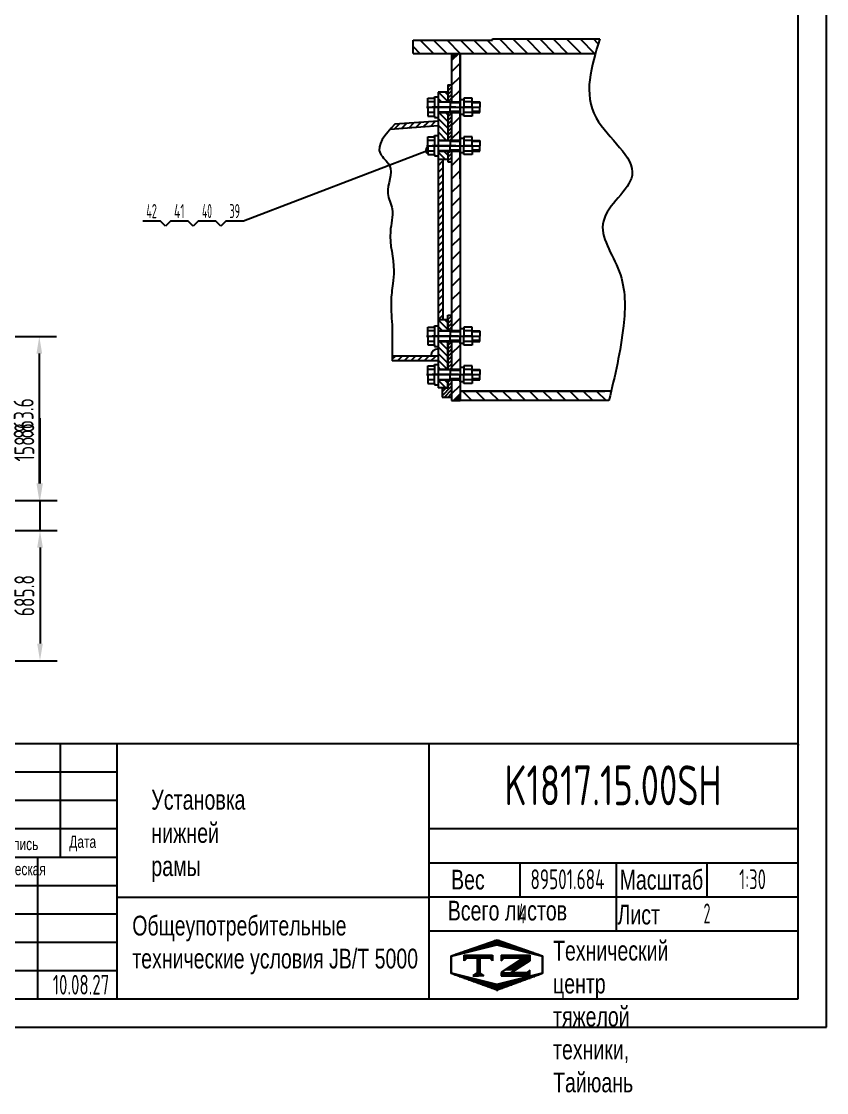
# Model space of a CAD drawing. Header units: millimetres. Extents: x 0 to 12600, y -344 to 8910.
# Drawn here: x 8358 to 12600, y -344 to 5300 of the extents above; entities that cross this region are included whole.
import ezdxf
from ezdxf.enums import TextEntityAlignment as Align

# ---------------------------------------------------------------- set-up
doc = ezdxf.new("R2010")
doc.units = ezdxf.units.MM
doc.header["$LTSCALE"] = 300
doc.header["$MEASUREMENT"] = 0
doc.linetypes.add('G', pattern=[2, 1.25, -0.25, 0.25, -0.25])
for name, color, linetype in [('01', 7, 'Continuous'), ('02', 1, 'Continuous'), ('05', 4, 'G'), ('08', 1, 'Continuous'), ('10', 1, 'Continuous'), ('11', 3, 'Continuous'), ('THICK', 7, 'Continuous')]:
    doc.layers.add(name, color=color, linetype=linetype)
doc.styles.get("Standard").update_dxf_attribs({"font": 'isocp', "width": 0.707, "bigfont": 'intecad.shx'})
doc.dimstyles.new('INTE', dxfattribs={"dimscale": 30, "dimtxt": 3.5, "dimasz": 3, "dimexe": 3, "dimexo": 0, "dimgap": 1, "dimtad": 1, "dimdec": 4, "dimdsep": 46, "dimtxsty": 'Standard', "dimcen": 0, "dimclrd": 1, "dimclre": 1, "dimclrt": 3, "dimazin": 0, "dimtfac": 1, "dimtdec": 4, "dimtmove": 0, "dimatfit": 0, "dimfxl": 1, "dimarcsym": 0})
pattern_1 = [(135, (-7901.377, -1399.704), (-17.67767, -17.67767), [])]
pattern_2 = [(45, (-7901.377, -1399.704), (-17.67767, 17.67767), [])]

# ---------------------------------------------------------------- blocks, each defined once
blk = doc.blocks.new('*D80')
at = {"layer": '08', "color": 1, "lineweight": -2}
for p, q in [((8456.2, 2865.9), (8456.2, 3208.9)), ((8239.9, 2775.9), (8546.2, 2775.9)), ((8456.2, 2617.1), (8456.2, 2775.9)), ((8239.9, 2617.1), (8546.2, 2617.1)), ((8456.2, 2527.1), (8456.2, 2437.1))]:
    blk.add_line(p, q, dxfattribs=at)
at = {"layer": '08', "color": 1}
for points in [[(8441.2, 2865.9), (8471.2, 2865.9), (8456.2, 2775.9)], [(8441.2, 2527.1), (8471.2, 2527.1), (8456.2, 2617.1)]]:
    blk.add_solid(points, dxfattribs=at)
at = {"layer": 'Defpoints', "color": 0}
for p in [(8239.9, 2775.9), (8456.2, 2775.9), (8239.9, 2617.1)]:
    blk.add_point(p, dxfattribs=at)
at = {"layer": '08', "color": 3, "insert": (8373.7, 3082.4), "char_height": 105, "attachment_point": 5, "rotation": 90}
blk.add_mtext('158.8', dxfattribs=at)
blk = doc.blocks.new('*D81')
at = {"layer": '08', "color": 1, "lineweight": -2}
for p, q in [((8239.9, 2617.1), (8546.2, 2617.1)), ((8456.2, 2527.1), (8456.2, 2021.3)), ((8239.9, 1931.3), (8546.2, 1931.3))]:
    blk.add_line(p, q, dxfattribs=at)
at = {"layer": '08', "color": 1}
for points in [[(8441.2, 2527.1), (8471.2, 2527.1), (8456.2, 2617.1)], [(8441.2, 2021.3), (8471.2, 2021.3), (8456.2, 1931.3)]]:
    blk.add_solid(points, dxfattribs=at)
at = {"layer": 'Defpoints', "color": 0}
for p in [(8239.9, 2617.1), (8239.9, 1931.3), (8456.2, 1931.3)]:
    blk.add_point(p, dxfattribs=at)
at = {"layer": '08', "color": 3, "insert": (8373.7, 2274.2), "char_height": 105, "attachment_point": 5, "rotation": 90}
blk.add_mtext('685.8', dxfattribs=at)
blk = doc.blocks.new('*D82')
at = {"layer": '08', "color": 1, "lineweight": -2}
for p, q in [((7537.9, 3639.5), (8542.4, 3639.5)), ((8452.4, 3549.5), (8452.4, 2865.9)), ((8315.2, 2775.9), (8542.4, 2775.9))]:
    blk.add_line(p, q, dxfattribs=at)
at = {"layer": '08', "color": 1}
for points in [[(8437.4, 3549.5), (8467.4, 3549.5), (8452.4, 3639.5)], [(8437.4, 2865.9), (8467.4, 2865.9), (8452.4, 2775.9)]]:
    blk.add_solid(points, dxfattribs=at)
at = {"layer": 'Defpoints', "color": 0}
for p in [(7537.9, 3639.5), (8315.2, 2775.9), (8452.4, 2775.9)]:
    blk.add_point(p, dxfattribs=at)
at = {"layer": '08', "color": 3, "insert": (8369.9, 3207.7), "char_height": 105, "attachment_point": 5, "rotation": 90}
blk.add_mtext('863.6', dxfattribs=at)
blk = doc.blocks.new('*U95')
at = {"layer": '01'}
for p, q in [((-45, 0), (-45, 46.8)), ((-45, 46.8), (0, 46.8)), ((-45, 28), (0, 28)), ((0, 46.8), (0, 0)), ((0, -46.8), (0, 0)), ((-45, 0), (-45, -46.8)), ((-45, -28), (0, -28)), ((-45, -46.8), (0, -46.8))]:
    blk.add_line(p, q, dxfattribs=at)
at = {"layer": '05'}
blk.add_line((-46.1, 0), (1.1, 0), dxfattribs=at)
blk = doc.blocks.new('*U164')
at = {"layer": '01'}
for points in [[(415, 5), (415, 292)], [(25, 5), (415, 5)]]:
    blk.add_lwpolyline(points, dxfattribs=at)
at = {"layer": '02'}
for points in [[(420, 0), (420, 297)], [(0, 0), (420, 0)]]:
    blk.add_lwpolyline(points, dxfattribs=at)
blk = doc.blocks.new('*X168')
at = {"color": 0}
for p, q in [((127.06, 7.8), (132.06, 7.8)), ((127.06, 7.5), (132.06, 7.5)), ((127.06, 7.2), (127.32, 7.2)), ((128.3, 5.7), (130.1, 5.7)), ((128.77, 6), (130.57, 6)), ((129.23, 6.3), (131.04, 6.3)), ((129.7, 6.6), (131.51, 6.6)), ((130.16, 6.9), (131.98, 6.9)), ((130.62, 7.2), (132.06, 7.2)), ((127.84, 5.4), (129.64, 5.4))]:
    blk.add_line(p, q, dxfattribs=at)
blk = doc.blocks.new('*X169')
at = {"color": 0}
for p, q in [((127.06, 4.8), (132.06, 4.8)), ((127.06, 4.5), (132.06, 4.5)), ((131.84, 5.1), (132.06, 5.1))]:
    blk.add_line(p, q, dxfattribs=at)
blk = doc.blocks.new('*X167')
at = {"color": 0}
for p, q in [((122.34, 4.5), (123.72, 4.5)), ((122.82, 4.8), (123.24, 4.8))]:
    blk.add_line(p, q, dxfattribs=at)
blk = doc.blocks.new('*X166')
at = {"color": 0}
for p, q in [((120.53, 7.8), (125.53, 7.8)), ((120.53, 7.5), (125.53, 7.5)), ((120.53, 7.2), (120.79, 7.2)), ((125.27, 7.2), (125.53, 7.2))]:
    blk.add_line(p, q, dxfattribs=at)
blk = doc.blocks.new('*X165')
at = {"color": 0}
for p, q in [((123.24, 9.6), (125.52, 9.6)), ((124.1, 9.9), (128.52, 9.9)), ((124.97, 10.2), (127.67, 10.2)), ((125.83, 10.5), (126.82, 10.5)), ((127.02, 9.6), (129.37, 9.6)), ((118.22, 7.8), (118.32, 7.8)), ((118.94, 8.1), (119.52, 8.1)), ((119.8, 8.4), (120.72, 8.4)), ((120.66, 8.7), (121.92, 8.7)), ((121.52, 9), (123.12, 9)), ((122.38, 9.3), (124.32, 9.3)), ((128.22, 9.3), (130.22, 9.3)), ((129.42, 9), (131.07, 9)), ((130.62, 8.7), (131.92, 8.7)), ((131.82, 8.4), (132.77, 8.4)), ((133.02, 8.1), (133.62, 8.1)), ((134.22, 7.8), (134.32, 7.8)), ((118.22, 7.5), (118.27, 7.5)), ((118.22, 7.2), (118.27, 7.2)), ((118.22, 6.9), (118.27, 6.9)), ((118.22, 6.6), (118.27, 6.6)), ((118.22, 6.3), (118.27, 6.3)), ((118.22, 6), (118.27, 6)), ((118.22, 5.7), (118.27, 5.7)), ((134.27, 7.5), (134.32, 7.5)), ((134.27, 7.2), (134.32, 7.2)), ((134.27, 6.9), (134.32, 6.9)), ((134.27, 6.6), (134.32, 6.6)), ((134.27, 6.3), (134.32, 6.3)), ((134.27, 6), (134.32, 6)), ((134.27, 5.7), (134.32, 5.7)), ((118.22, 5.4), (118.27, 5.4)), ((118.22, 5.1), (118.27, 5.1)), ((118.22, 4.8), (118.27, 4.8)), ((118.79, 4.5), (119.42, 4.5)), ((119.61, 4.2), (120.62, 4.2)), ((120.43, 3.9), (121.82, 3.9)), ((130.72, 3.9), (132.14, 3.9)), ((131.92, 4.2), (132.95, 4.2)), ((133.12, 4.5), (133.76, 4.5)), ((134.27, 5.4), (134.32, 5.4)), ((134.27, 5.1), (134.32, 5.1)), ((134.27, 4.8), (134.32, 4.8)), ((121.26, 3.6), (123.02, 3.6)), ((122.08, 3.3), (124.22, 3.3)), ((122.91, 3), (125.42, 3)), ((123.73, 2.7), (128.89, 2.7)), ((124.55, 2.4), (128.07, 2.4)), ((125.38, 2.1), (127.26, 2.1)), ((127.12, 3), (129.7, 3)), ((128.32, 3.3), (130.51, 3.3)), ((129.52, 3.6), (131.32, 3.6)), ((126.2, 1.8), (126.45, 1.8))]:
    blk.add_line(p, q, dxfattribs=at)

msp = doc.modelspace()

# ---------------------------------------------------------------- hatches: boundary and pattern name
at = {"layer": '02', "linetype": 'Continuous'}
h = msp.add_hatch(dxfattribs=at)
h.set_pattern_fill('ANSI31', color=1, scale=400, angle=90, style=0)
h.set_pattern_definition([(135, (-7901.377, -1399.704), (-35.35534, -35.35534), [])])
edge = h.paths.add_edge_path()
edge.add_line((10840.75006, 5207.16964), (10840.75006, 5200.66964))
edge.add_line((10840.75006, 5200.66964), (10421.65006, 5200.66964))
edge.add_line((10421.65006, 5200.66964), (10421.65006, 5131.16964))
edge.add_line((10421.65006, 5131.16964), (11381.99525, 5131.16964))
edge.add_spline(control_points=[(11381.99525, 5131.16964), (11389.20737, 5156.44048), (11397.04486, 5181.80506), (11404.88236, 5207.16964)], knot_values=[0, 0, 0, 0, 73.1313198183, 73.1313198183, 73.1313198183, 73.1313198183], degree=3, periodic=0)
edge.add_line((11404.88236, 5207.16964), (10840.75006, 5207.16964))
edge = h.paths.add_edge_path()
edge.add_line((10669.15006, 3352.16964), (10669.15006, 3302.16964))
edge.add_line((10669.15006, 3302.16964), (11453.72706, 3302.16964))
edge.add_spline(control_points=[(11453.72706, 3302.16964), (11457.66092, 3318.83459), (11461.59478, 3335.49954), (11465.49518, 3352.16964)], knot_values=[1972.8238773558, 1972.8238773558, 1972.8238773558, 1972.8238773558, 2024.0705422187, 2024.0705422187, 2024.0705422187, 2024.0705422187], degree=3, periodic=0)
edge.add_line((11465.49518, 3352.16964), (10669.15006, 3352.16964))
at = {"layer": '02'}
h = msp.add_hatch(dxfattribs=at)
h.set_pattern_fill('ANSI31', color=256, scale=400, style=0)
h.set_pattern_definition([(45, (-7901.377, -1399.704), (-35.35534, 35.35534), [])])
h.paths.add_polyline_path([(10624.15006, 4876.16964), (10669.15006, 4876.16964), (10669.15006, 5131.16964), (10662.15006, 5131.16964), (10624.15006, 5093.16964)])
h.paths.add_polyline_path([(10669.15006, 4820.16964), (10624.15006, 4820.16964), (10624.15006, 4672.66964), (10669.15006, 4672.66964), (10669.15006, 4682.73886)])
h.paths.add_polyline_path([(10669.15006, 4616.66964), (10624.15006, 4616.66964), (10624.15006, 3669.66964), (10669.15006, 3669.66964), (10669.15006, 3679.73886)])
h.paths.add_polyline_path([(10624.15006, 3466.66964), (10669.15006, 3466.66964), (10669.15006, 3476.73886), (10669.15006, 3613.66964), (10624.15006, 3613.66964)])
h.paths.add_polyline_path([(10624.15006, 3302.16964), (10634.15006, 3302.16964), (10669.15006, 3337.16964), (10669.15006, 3410.66964), (10624.15006, 3410.66964)])
h = msp.add_hatch(dxfattribs=at)
h.set_pattern_fill('ANSI31', color=256, scale=200, angle=90, style=0)
h.set_pattern_definition(pattern_1)
h.paths.add_polyline_path([(10553.65006, 4672.66964), (10605.15006, 4672.66964), (10605.15006, 4820.16964), (10553.65006, 4820.16964)])
h.paths.add_polyline_path([(10605.15006, 4876.16964), (10605.15006, 4927.16964), (10553.65006, 4927.16964), (10553.65006, 4876.16964)])
h.paths.add_polyline_path([(10605.15006, 4571.66964), (10605.15006, 4616.66964), (10553.65006, 4616.66964), (10553.65006, 4571.66964)])
h = msp.add_hatch(dxfattribs=at)
h.set_pattern_fill('ANSI31', color=256, scale=110, style=0)
h.set_pattern_definition([(45, (-7901.377, -1399.704), (-9.722718, 9.722718), [])])
h.paths.add_polyline_path([(10624.15006, 4820.16964), (10605.15006, 4820.16964), (10605.15006, 4672.66964), (10624.15006, 4672.66964)])
h.paths.add_polyline_path([(10624.15006, 4966.16964), (10605.15006, 4966.16964), (10605.15006, 4876.16964), (10624.15006, 4876.16964)])
h.paths.add_polyline_path([(10624.15006, 4616.66964), (10605.15006, 4616.66964), (10605.15006, 4571.66964), (10605.15006, 4560.16964), (10624.15006, 4560.16964)])
h.paths.add_polyline_path([(10624.15006, 3752.46964), (10605.15006, 3752.46964), (10605.15006, 3669.66964), (10624.15006, 3669.66964)])
h.paths.add_polyline_path([(10624.15006, 3613.66964), (10605.15006, 3613.66964), (10605.15006, 3466.66964), (10624.15006, 3466.66964)])
h.paths.add_polyline_path([(10624.15006, 3410.66964), (10605.15006, 3410.66964), (10605.15006, 3369.16964), (10574.15006, 3369.16964), (10574.15006, 3320.66964), (10624.15006, 3320.66964)])
h = msp.add_hatch(dxfattribs=at)
h.set_pattern_fill('ANSI31', color=256, scale=200, style=0)
h.set_pattern_definition(pattern_2)
edge = h.paths.add_edge_path()
edge.add_spline(control_points=[(10324.945, 4757.72094), (10316.77254, 4748.75103), (10308.60007, 4739.78112), (10300.75245, 4730.85167)], knot_values=[0, 0, 0, 0, 28.2749655495, 28.2749655495, 28.2749655495, 28.2749655495], degree=3, periodic=0)
edge.add_line((10300.75245, 4730.85167), (10553.65006, 4749.66964))
edge.add_line((10553.65006, 4749.66964), (10553.65006, 4774.73875))
edge.add_line((10553.65006, 4774.73875), (10324.945, 4757.72094))
h = msp.add_hatch(dxfattribs=at)
h.set_pattern_fill('ANSI31', color=256, scale=200, style=0)
h.set_pattern_definition(pattern_2)
h.paths.add_polyline_path([(10553.65006, 3727.16964), (10578.65006, 3727.16964), (10578.65006, 4571.66964), (10553.65006, 4571.66964)])
h = msp.add_hatch(dxfattribs=at)
h.set_pattern_fill('ANSI31', color=256, scale=200, angle=90, style=0)
h.set_pattern_definition(pattern_1)
h.paths.add_polyline_path([(10605.15006, 3613.66964), (10553.65006, 3613.66964), (10553.65006, 3466.66964), (10605.15006, 3466.66964)])
h.paths.add_polyline_path([(10605.15006, 3669.66964), (10605.15006, 3727.16964), (10553.65006, 3727.16964), (10553.65006, 3669.66964)])
h.paths.add_polyline_path([(10605.15006, 3410.66964), (10553.65006, 3410.66964), (10553.65006, 3369.16964), (10605.15006, 3369.16964)])
h = msp.add_hatch(dxfattribs=at)
h.set_pattern_fill('ANSI31', color=256, scale=200, style=0)
h.set_pattern_definition(pattern_2)
edge = h.paths.add_edge_path()
edge.add_spline(control_points=[(10311.39791, 3536.66964), (10311.36804, 3528.3364), (10311.38297, 3520.00302), (10311.39791, 3511.66964)], knot_values=[1260.2220036323, 1260.2220036323, 1260.2220036323, 1260.2220036323, 1285.2220036323, 1285.2220036323, 1285.2220036323, 1285.2220036323], degree=3, periodic=0)
edge.add_line((10311.39791, 3511.66964), (10553.65006, 3511.66964))
edge.add_line((10553.65006, 3511.66964), (10553.65006, 3536.66964))
edge.add_line((10553.65006, 3536.66964), (10311.39791, 3536.66964))
at = {"layer": '10'}
for points in [[(10624.15006, 5131.16964), (10624.15006, 5093.16964), (10662.15006, 5131.16964), (10656.15006, 5131.16964)], [(10669.15006, 3302.16964), (10669.15006, 3337.16964), (10634.15006, 3302.16964)]]:
    msp.add_hatch(color=256, dxfattribs=at).paths.add_polyline_path(points)

# ---------------------------------------------------------------- linework, layer by layer
for p, q in [((10553.65006, 4927.16964), (10553.65006, 3369.16964)), ((10605.15006, 4927.16964), (10553.65006, 4927.16964)), ((10605.15006, 4927.16964), (10605.15006, 4876.16964)), ((10605.15006, 4820.16964), (10605.15006, 4671.66964)), ((10553.65006, 4749.66964), (10300.75245, 4730.85167)), ((10553.65006, 4774.73875), (10324.945, 4757.72094)), ((10605.15006, 4571.66964), (10553.65006, 4571.66964)), ((10578.65006, 4571.66964), (10578.65006, 3727.16964)), ((10605.15006, 4617.66964), (10605.15006, 4571.66964)), ((10605.15006, 3727.16964), (10553.65006, 3727.16964)), ((10605.15006, 3727.16964), (10605.15006, 3668.66964)), ((10605.15006, 3614.66964), (10605.15006, 3465.66964)), ((10553.65006, 3536.66964), (10311.39791, 3536.66964)), ((10553.65006, 3511.66964), (10311.39791, 3511.66964)), ((10605.15006, 3411.66964), (10605.15006, 3369.16964)), ((10605.15006, 3369.16964), (10553.65006, 3369.16964))]:
    msp.add_line(p, q)
at = {"layer": '01'}
for p, q in [((10421.65006, 5200.66964), (10840.75006, 5200.66964)), ((10421.65006, 5131.16964), (10421.65006, 5200.66964)), ((10840.75006, 5207.16964), (11404.88236, 5207.16964)), ((10840.75006, 5207.16964), (11404.88236, 5207.16964)), ((10421.65006, 5131.16964), (11381.99525, 5131.16964)), ((10669.15006, 4470.96964), (10669.15006, 5131.16964)), ((10669.15006, 5131.16964), (10669.15006, 4876.16964)), ((10669.15006, 5131.16964), (11381.99525, 5131.16964)), ((10605.15006, 4966.16964), (10605.15006, 4876.16964)), ((10605.15006, 4966.16964), (10624.15006, 4966.16964)), ((10498.65006, 4894.94964), (10533.65006, 4894.94964)), ((10498.65006, 4848.16964), (10498.65006, 4894.94964)), ((10533.65006, 4876.16964), (10498.65006, 4876.16964)), ((10533.65006, 4902.16454), (10553.65006, 4902.16454)), ((10533.65006, 4894.94964), (10533.65006, 4902.16454)), ((10533.65006, 4894.94964), (10533.65006, 4848.16964)), ((10553.65006, 4876.16964), (10669.15006, 4876.16964)), ((10616.65006, 4876.16964), (10616.65006, 4848.16964)), ((10688.15006, 4886.23886), (10669.15006, 4886.23886)), ((10669.15006, 4886.23886), (10669.15006, 4847.07081)), ((10733.15006, 4876.16964), (10773.65006, 4876.16964)), ((10773.65006, 4876.16964), (10773.65006, 4848.16964)), ((10498.65006, 4848.16964), (10498.65006, 4801.38964)), ((10533.65006, 4820.16964), (10498.65006, 4820.16964)), ((10498.65006, 4801.38964), (10533.65006, 4801.38964)), ((10533.65006, 4801.38964), (10533.65006, 4848.16964)), ((10533.65006, 4801.38964), (10533.65006, 4794.17474)), ((10553.65006, 4820.16964), (10669.15006, 4820.16964)), ((10605.15006, 4820.16964), (10605.15006, 4671.66964)), ((10616.65006, 4820.16964), (10616.65006, 4848.16964)), ((10669.15006, 4810.10042), (10669.15006, 4849.26847)), ((10669.15006, 4820.16964), (10669.15006, 3352.16964)), ((10688.15006, 4810.10042), (10669.15006, 4810.10042)), ((10733.15006, 4820.16964), (10773.65006, 4820.16964)), ((10773.65006, 4820.16964), (10773.65006, 4848.16964)), ((10533.65006, 4794.17474), (10553.65006, 4794.17474)), ((10498.65006, 4691.44964), (10533.65006, 4691.44964)), ((10498.65006, 4644.66964), (10498.65006, 4691.44964)), ((10533.65006, 4691.44964), (10533.65006, 4698.66454)), ((10533.65006, 4698.66454), (10553.65006, 4698.66454)), ((10533.65006, 4691.44964), (10533.65006, 4644.66964)), ((10533.65006, 4672.66964), (10498.65006, 4672.66964)), ((10498.65006, 4644.66964), (10498.65006, 4597.88964)), ((10533.65006, 4597.88964), (10533.65006, 4644.66964)), ((10553.65006, 4672.66964), (10669.15006, 4672.66964)), ((10616.65006, 4672.66964), (10616.65006, 4644.66964)), ((10616.65006, 4616.66964), (10616.65006, 4644.66964)), ((10669.15006, 4682.73886), (10669.15006, 4643.57081)), ((10688.15006, 4682.73886), (10669.15006, 4682.73886)), ((10669.15006, 4606.60042), (10669.15006, 4645.76847)), ((10733.15006, 4672.66964), (10773.65006, 4672.66964)), ((10773.65006, 4672.66964), (10773.65006, 4644.66964)), ((10773.65006, 4616.66964), (10773.65006, 4644.66964)), ((10533.65006, 4616.66964), (10498.65006, 4616.66964)), ((10498.65006, 4597.88964), (10533.65006, 4597.88964)), ((10533.65006, 4597.88964), (10533.65006, 4590.67474)), ((10533.65006, 4590.67474), (10553.65006, 4590.67474)), ((10553.65006, 4616.66964), (10669.15006, 4616.66964)), ((10605.15006, 4617.66964), (10605.15006, 4560.16964)), ((10688.15006, 4606.60042), (10669.15006, 4606.60042)), ((10733.15006, 4616.66964), (10773.65006, 4616.66964)), ((10605.15006, 4560.16964), (10624.15006, 4560.16964)), ((10605.15006, 3752.46964), (10624.15006, 3752.46964)), ((10605.15006, 3668.66964), (10605.15006, 3752.46964)), ((10498.65006, 3641.66964), (10498.65006, 3688.44964)), ((10498.65006, 3688.44964), (10533.65006, 3688.44964)), ((10533.65006, 3669.66964), (10498.65006, 3669.66964)), ((10533.65006, 3695.66454), (10553.65006, 3695.66454)), ((10533.65006, 3688.44964), (10533.65006, 3695.66454)), ((10533.65006, 3688.44964), (10533.65006, 3641.66964)), ((10553.65006, 3669.66964), (10669.15006, 3669.66964)), ((10616.65006, 3669.66964), (10616.65006, 3641.66964)), ((10688.15006, 3679.73886), (10669.15006, 3679.73886)), ((10669.15006, 3679.73886), (10669.15006, 3640.57081)), ((10733.15006, 3669.66964), (10773.65006, 3669.66964)), ((10773.65006, 3669.66964), (10773.65006, 3641.66964)), ((10498.65006, 3641.66964), (10498.65006, 3594.88964)), ((10533.65006, 3613.66964), (10498.65006, 3613.66964)), ((10533.65006, 3594.88964), (10533.65006, 3641.66964)), ((10553.65006, 3613.66964), (10669.15006, 3613.66964)), ((10605.15006, 3465.66964), (10605.15006, 3614.66964)), ((10616.65006, 3613.66964), (10616.65006, 3641.66964)), ((10669.15006, 3603.60042), (10669.15006, 3642.76847)), ((10733.15006, 3613.66964), (10773.65006, 3613.66964)), ((10773.65006, 3613.66964), (10773.65006, 3641.66964)), ((10498.65006, 3594.88964), (10533.65006, 3594.88964)), ((10533.65006, 3594.88964), (10533.65006, 3587.67474)), ((10533.65006, 3587.67474), (10553.65006, 3587.67474)), ((10688.15006, 3603.60042), (10669.15006, 3603.60042)), ((10498.65006, 3485.44964), (10533.65006, 3485.44964)), ((10498.65006, 3438.66964), (10498.65006, 3485.44964)), ((10533.65006, 3466.66964), (10498.65006, 3466.66964)), ((10533.65006, 3485.44964), (10533.65006, 3492.66454)), ((10533.65006, 3492.66454), (10553.65006, 3492.66454)), ((10533.65006, 3485.44964), (10533.65006, 3438.66964)), ((10553.65006, 3466.66964), (10669.15006, 3466.66964)), ((10616.65006, 3466.66964), (10616.65006, 3438.66964)), ((10669.15006, 3476.73886), (10669.15006, 3437.57081)), ((10688.15006, 3476.73886), (10669.15006, 3476.73886)), ((10733.15006, 3466.66964), (10773.65006, 3466.66964)), ((10773.65006, 3466.66964), (10773.65006, 3438.66964)), ((10498.65006, 3438.66964), (10498.65006, 3391.88964)), ((10533.65006, 3410.66964), (10498.65006, 3410.66964)), ((10498.65006, 3391.88964), (10533.65006, 3391.88964)), ((10533.65006, 3391.88964), (10533.65006, 3438.66964)), ((10533.65006, 3391.88964), (10533.65006, 3384.67474)), ((10553.65006, 3410.66964), (10669.15006, 3410.66964)), ((10605.15006, 3369.16964), (10605.15006, 3411.66964)), ((10616.65006, 3410.66964), (10616.65006, 3438.66964)), ((10669.15006, 3400.60042), (10669.15006, 3439.76847)), ((10688.15006, 3400.60042), (10669.15006, 3400.60042)), ((10733.15006, 3410.66964), (10773.65006, 3410.66964)), ((10773.65006, 3410.66964), (10773.65006, 3438.66964)), ((10533.65006, 3384.67474), (10553.65006, 3384.67474)), ((10669.15006, 3352.16964), (11431.15006, 3352.16964))]:
    msp.add_line(p, q, dxfattribs=at)
at = {"layer": '01', "color": 7, "linetype": 'Continuous'}
for p, q in [((10840.75006, 5200.66964), (10840.75006, 5207.16964)), ((10624.15006, 5131.16964), (10624.15006, 4876.16964)), ((10662.15006, 5131.16964), (10624.15006, 5093.16964)), ((10656.15006, 5131.16964), (10669.15006, 5131.16964)), ((10669.15006, 5131.16964), (10669.15006, 3337.16964)), ((10669.15006, 4875.16964), (10553.65006, 4875.16964)), ((10669.15006, 4821.16964), (10553.65006, 4821.16964)), ((10624.15006, 4820.16964), (10624.15006, 4671.66964)), ((10669.15006, 4671.66964), (10553.65006, 4671.66964)), ((10669.15006, 4671.66964), (10553.65006, 4671.66964)), ((10669.15006, 4617.66964), (10553.65006, 4617.66964)), ((10669.15006, 4617.66964), (10553.65006, 4617.66964)), ((10624.15006, 4617.66964), (10624.15006, 3668.66964)), ((10669.15006, 4470.96964), (10669.15006, 3302.16964)), ((10669.15006, 3668.66964), (10553.65006, 3668.66964)), ((10669.15006, 3668.66964), (10553.65006, 3668.66964)), ((10669.15006, 3668.66964), (10553.65006, 3668.66964)), ((10669.15006, 3614.66964), (10553.65006, 3614.66964)), ((10669.15006, 3614.66964), (10553.65006, 3614.66964)), ((10669.15006, 3614.66964), (10553.65006, 3614.66964)), ((10624.15006, 3614.66964), (10624.15006, 3465.66964)), ((10669.15006, 3465.66964), (10553.65006, 3465.66964)), ((10669.15006, 3465.66964), (10553.65006, 3465.66964)), ((10669.15006, 3465.66964), (10553.65006, 3465.66964)), ((10669.15006, 3465.66964), (10553.65006, 3465.66964)), ((10669.15006, 3411.66964), (10553.65006, 3411.66964)), ((10669.15006, 3411.66964), (10553.65006, 3411.66964)), ((10669.15006, 3411.66964), (10553.65006, 3411.66964)), ((10669.15006, 3411.66964), (10553.65006, 3411.66964)), ((10624.15006, 3411.66964), (10624.15006, 3302.16964)), ((10574.15006, 3369.16964), (10605.15006, 3369.16964)), ((10574.15006, 3369.16964), (10574.15006, 3320.66964)), ((10669.15006, 3337.16964), (10634.15006, 3302.16964)), ((11465.49518, 3352.16964), (10669.15006, 3352.16964)), ((10574.15006, 3320.66964), (10624.15006, 3320.66964)), ((10624.15006, 3302.16964), (10669.15006, 3302.16964)), ((11453.72706, 3302.16964), (10669.15006, 3302.16964))]:
    msp.add_line(p, q, dxfattribs=at)
msp.add_arc((10553.65006, 3536.66964), 38, 90, 180, dxfattribs=at)
at = {"layer": '01'}
msp.add_point((12450, 1488.47701), dxfattribs=at)
at = {"layer": '02'}
for p, q in [((10669.15006, 4870.56964), (10616.65006, 4870.56964)), ((10773.65006, 4870.56964), (10733.15006, 4870.56964)), ((10669.15006, 4825.76964), (10616.65006, 4825.76964)), ((10773.65006, 4825.76964), (10733.15006, 4825.76964)), ((10669.15006, 4667.06964), (10616.65006, 4667.06964)), ((10773.65006, 4667.06964), (10733.15006, 4667.06964)), ((10493.00037, 4616.66964), (9528.54562, 4248.11782)), ((10669.15006, 4622.26964), (10616.65006, 4622.26964)), ((10773.65006, 4622.26964), (10733.15006, 4622.26964)), ((9090.4466, 4248.11782), (8997.4466, 4248.11782)), ((9116.9631, 4221.60132), (9090.4466, 4248.11782)), ((9143.4796, 4248.11782), (9116.9631, 4221.60132)), ((9236.4796, 4248.11782), (9143.4796, 4248.11782)), ((9262.99611, 4221.60132), (9236.4796, 4248.11782)), ((9289.51261, 4248.11782), (9262.99611, 4221.60132)), ((9382.51261, 4248.11782), (9289.51261, 4248.11782)), ((9409.02912, 4221.60132), (9382.51261, 4248.11782)), ((9435.54562, 4248.11782), (9409.02912, 4221.60132)), ((9528.54562, 4248.11782), (9435.54562, 4248.11782)), ((10669.15006, 3664.06964), (10616.65006, 3664.06964)), ((10669.15006, 3619.26964), (10616.65006, 3619.26964)), ((10773.65006, 3664.06964), (10733.15006, 3664.06964)), ((10773.65006, 3619.26964), (10733.15006, 3619.26964)), ((10669.15006, 3461.06964), (10616.65006, 3461.06964)), ((10773.65006, 3461.06964), (10733.15006, 3461.06964)), ((10669.15006, 3416.26964), (10616.65006, 3416.26964)), ((10773.65006, 3416.26964), (10733.15006, 3416.26964))]:
    msp.add_line(p, q, dxfattribs=at)
for points in [[(11404.88236, 5207.16964), (11386.31566, 4791.44396), (11575.38914, 4489.12162), (11424.13035, 4247.26377), (11507.32269, 3982.73172), (11530.01152, 3695.5255), (11453.72706, 3302.16964)], [(10324.945, 4757.72094), (10249.16144, 4602.68043), (10297.25326, 4540.48412), (10288.76647, 4393.47465), (10311.39791, 4311.48859), (10301.7923, 4191.68594), (10319.8847, 3986.37148), (10314.22685, 3918.52096), (10305.74006, 3822.39937), (10311.39791, 3683.87122), (10311.39791, 3536.66964), (10311.39791, 3511.66964)]]:
    msp.add_spline(points, degree=3, dxfattribs=at)
at = {"layer": '05'}
for p, q in [((10493.00037, 4848.16964), (10777.19894, 4848.16964)), ((10493.00037, 4644.66964), (10777.19894, 4644.66964)), ((10493.00037, 3641.66964), (10777.19894, 3641.66964)), ((10493.00037, 3438.66964), (10777.19894, 3438.66964))]:
    msp.add_line(p, q, dxfattribs=at)
at = {"layer": '05', "color": 4, "linetype": 'G'}
for p, q in [((10647.01813, 4848.16964), (10522.11083, 4848.16964)), ((10647.01813, 4644.66964), (10522.11083, 4644.66964)), ((10647.01813, 4644.66964), (10522.11083, 4644.66964)), ((10501.32072, 3641.66964), (10725.82068, 3641.66964)), ((10660.21813, 3641.66964), (10522.11083, 3641.66964)), ((10647.01813, 3641.66964), (10522.11083, 3641.66964)), ((10647.01813, 3641.66964), (10522.11083, 3641.66964)), ((10501.32072, 3438.66964), (10725.82068, 3438.66964)), ((10501.32072, 3438.66964), (10725.82068, 3438.66964)), ((10660.21813, 3438.66964), (10522.11083, 3438.66964)), ((10647.01813, 3438.66964), (10522.11083, 3438.66964)), ((10647.01813, 3438.66964), (10522.11083, 3438.66964)), ((10660.21813, 3438.66964), (10522.11083, 3438.66964))]:
    msp.add_line(p, q, dxfattribs=at)
at = {"layer": 'THICK'}
for p, q in [((7065.38568, 1495.13347), (12450, 1495.13347)), ((8564.05886, 897.29637), (8564.05886, 1495.13347)), ((8862.97741, 150), (8862.97741, 1495.13347)), ((10507.02943, 150), (10507.02943, 1495.13347)), ((12450, 150), (12450, 1495.13347)), ((7069.46612, 1046.75565), (8862.97741, 1046.75565)), ((10507.02943, 1046.75565), (12450, 1046.75565)), ((7069.46612, 897.29637), (8862.97741, 897.29637)), ((8444.49145, 150), (8444.49145, 897.29637)), ((10507.02943, 867.40452), (12450, 867.40452)), ((10985.29911, 688.05339), (10985.29911, 867.40452)), ((11493.46064, 508.70226), (11493.46064, 867.40452)), ((11971.73032, 688.05339), (11971.73032, 867.40452)), ((8862.97741, 685.46227), (10507.02943, 685.46227)), ((10507.02943, 688.05339), (12450, 688.05339)), ((10507.02943, 508.70226), (12450, 508.70226)), ((7069.46612, 150), (12450, 150))]:
    msp.add_line(p, q, dxfattribs=at)
at = {"layer": 'THICK', "color": 3}
for p, q in [((7069.46612, 1345.6742), (8862.97741, 1345.6742)), ((7069.46612, 1196.21492), (8862.97741, 1196.21492)), ((7069.46612, 747.8371), (8862.97741, 747.8371)), ((7069.46612, 598.37782), (8862.97741, 598.37782)), ((10622.17512, 377.36002), (10864.44983, 461.74414)), ((10864.44983, 461.74414), (11103.57812, 377.36002)), ((7069.46612, 448.91855), (8862.97741, 448.91855)), ((10623.74834, 375.45964), (10862.88318, 435.24335)), ((10862.88318, 435.24335), (11102.01802, 375.45964)), ((10622.17512, 283.38681), (10622.17512, 377.36002)), ((10623.74834, 285.78408), (10623.74834, 375.45964)), ((10691.27356, 350.25501), (10691.27356, 380.14687)), ((10691.27356, 380.14687), (10840.73284, 380.14687)), ((10706.21949, 365.20094), (10691.27356, 350.25501)), ((10825.78691, 365.20094), (10706.21949, 365.20094)), ((10759.46249, 365.34369), (10759.46249, 283.35684)), ((10766.00116, 365.34369), (10766.00116, 283.35684)), ((10773.47392, 365.34369), (10773.47392, 283.35684)), ((10840.73284, 350.25501), (10825.78691, 365.20094)), ((10840.73284, 380.14687), (10840.73284, 350.25501)), ((10886.4994, 380.14687), (10886.4994, 350.25501)), ((10886.4994, 380.14687), (11035.95867, 380.14687)), ((10886.4994, 350.25501), (10901.44533, 365.20094)), ((11004.19535, 365.20094), (10886.4994, 289.05038)), ((10901.44533, 365.20094), (11004.19535, 365.20094)), ((11035.95458, 350.54051), (10959.38465, 301.53575)), ((11035.95867, 380.14687), (11035.95867, 350.25501)), ((11102.01802, 375.45964), (11102.01802, 285.78408)), ((11103.57812, 377.36002), (11103.57812, 283.38681)), ((7069.46612, 299.45927), (8862.97741, 299.45927)), ((10864.44983, 195.16704), (10622.17512, 283.38681)), ((10862.88318, 226.00037), (10623.74834, 285.78408)), ((10766.00116, 290.18908), (10737.04422, 271.96978)), ((10766.00116, 290.18908), (10794.95809, 271.96978)), ((11102.01802, 285.78408), (10862.88318, 226.00037)), ((11103.57812, 283.38681), (10864.44983, 195.16704)), ((10886.4994, 289.05038), (10886.4994, 271.96978)), ((10959.38465, 301.53575), (10936.54084, 286.91571)), ((11021.00865, 286.91571), (10936.54084, 286.91571)), ((11035.95458, 301.86164), (11021.00865, 286.91571)), ((11035.95458, 271.96978), (11035.95458, 301.86164)), ((10737.04422, 271.96978), (10766.00116, 271.96978)), ((10794.95809, 271.96978), (10766.00116, 271.96978)), ((10886.4994, 271.96978), (11035.95458, 271.96978))]:
    msp.add_line(p, q, dxfattribs=at)

# ---------------------------------------------------------------- block references
at = {"layer": '02', "xscale": 30, "yscale": 30, "zscale": 30}
msp.add_blockref('*U164', (0, 0), dxfattribs=at)
at = {"layer": '05', "rotation": 180}
for p in [(10688.15006, 4848.16964), (10688.15006, 4644.66964), (10688.15006, 3641.66964), (10688.15006, 3438.66964)]:
    msp.add_blockref('*U95', p, dxfattribs=at)
at = {"layer": 'THICK', "color": 3, "xscale": 29.89185488777342, "yscale": 29.89185488777048, "zscale": 29.89185488777267}
for name in ['*X165', '*X166', '*X168', '*X167', '*X169']:
    msp.add_blockref(name, (7088.37136, 142.69668), dxfattribs=at)

# ---------------------------------------------------------------- texts
at = {"layer": '01', "attachment_point": 1}
for s, insert, char_height in [('{\\fArial|b0|i0|c204|p34;Подпись}', (8197.05926, 997.1558), 63.7370007), ('{\\fArial|b0|i0|c204|p34;Дата}', (8610.44724, 1009.37565), 63.7370007), ('{\\fArial|b0|i0|c204|p34;Технологическая\\Pпроверка}', (7985.80301, 865.04095), 63.7370007), ('{\\fArial|b0|i0|c204|p34;Вес}', (10621.84633, 830.28779), 104.1037678)]:
    msp.add_mtext(s, dxfattribs=dict(at, insert=insert, char_height=char_height))
at = {"layer": '01', "insert": (11159.10015, 455.8709), "char_height": 104.1037678, "width": 4.8921648, "attachment_point": 1}
msp.add_mtext('{\\fArial|b0|i0|c204|p34;Технический центр\\Pтяжелой техники, Тайюань}', dxfattribs=at)
at = {"layer": '02', "width": 0.605172}
msp.add_text('●', height=30, dxfattribs=at).set_placement((10484.00037, 4601.66964), (10502.00037, 4601.66964), align=Align.FIT)
at = {"layer": '02', "insert": (9042.35316, 1251.8671), "char_height": 105, "width": 2.2928252, "attachment_point": 1}
msp.add_mtext('{\\fArial|b0|i0|c204|p34;\\C3;Установка нижней рамы}', dxfattribs=at)
at = {"layer": '05', "char_height": 104.145426, "attachment_point": 1}
for s, insert in [('{\\fArial|b0|i0|c204|p34;\\C0;Масштаб}', (11509.8965, 829.79518)), ('{\\fArial|b0|i0|c204|p34;\\C0;Всего листов}', (10604.64797, 667.0012)), ('{\\fArial|b0|i0|c204|p34;\\C0;Лист}', (11498.83478, 645.85215)), ('{\\fArial|b0|i0|c204|p34;\\C0;Общеупотребительные\\Pтехнические условия \\fArial|b0|i0|c0|p34;JB/T 5000}', (8942.20466, 587.93054))]:
    msp.add_mtext(s, dxfattribs=dict(at, insert=insert))
at = {"layer": '11'}
for s, height, width, p, p2 in [('42', 74.246212, 0.532994, (9016.0466, 4263.11782), (9071.8466, 4263.11782)), ('41', 74.246212, 0.653525, (9162.0796, 4263.11782), (9217.8796, 4263.11782)), ('40', 74.246212, 0.523398, (9309.76658, 4263.11782), (9362.25865, 4263.11782)), ('39', 74.246212, 0.568672, (9454.14562, 4263.11782), (9509.94562, 4263.11782)), ('K1817.15.00SH', 210, 0.693499, (10903.01932, 1170), (12046.98068, 1170)), ('89501.684', 105, 0.656989, (11040, 727.5), (11430, 727.5)), ('1:30', 105, 0.655288, (12139.44752, 727.5), (12280.55248, 727.5)), ('4', 105, 0.543846, (10976.44125, 547.5), (11013.55875, 547.5)), ('2', 105, 0.562593, (11951.98121, 547.5), (11988.01879, 547.5)), ('10.08.27', 104.103768, 0.642055, (8523.80076, 172.30795), (8821.24009, 172.30795))]:
    msp.add_text(s, height=height, dxfattribs=dict(at, width=width)).set_placement(p, p2, align=Align.FIT)

# ---------------------------------------------------------------- dimensions: what is measured, and where the dimension line sits
at = {"layer": '08'}
for base, p1, p2, picture, middle in [((8452.41573, 2775.88047), (7537.89977, 3639.48047), (8315.21742, 2775.88047), '*D82', (8369.91573, 3207.68047)), ((8456.22679, 2775.88047), (8239.91053, 2617.08047), (8239.91053, 2775.88047), '*D80', (8373.72679, 3082.38597)), ((8456.22679, 1931.28047), (8239.91053, 2617.08047), (8239.91053, 1931.28047), '*D81', (8373.72679, 2274.18047))]:
    dim = msp.add_linear_dim(base=base, p1=p1, p2=p2, angle=90, dimstyle='INTE', dxfattribs=at)
    dim.commit()
    dim.dimension.update_dxf_attribs({"geometry": picture, "text_midpoint": middle})

doc.saveas('drawing.dxf')
